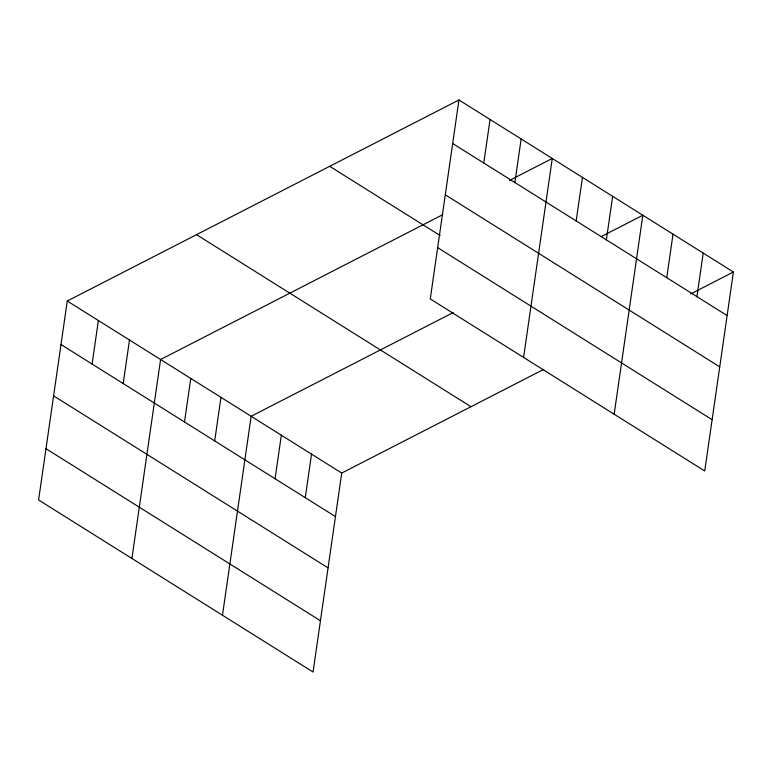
<?xml version="1.0" encoding="UTF-8"?>
<svg xmlns="http://www.w3.org/2000/svg" width="772" height="772" viewBox="0 0 772 772"><rect width="100%" height="100%" fill="white"/><g stroke="black" fill="none" stroke-linecap="round" stroke-linejoin="round"><path stroke-width="1.16" d="M458.944 99.974L430.274 298.947L704.73 470.988L733.4 272.014L458.944 99.974L67.27 301.012L38.6 499.986L313.056 672.026L341.726 473.053L543.806 369.334M92.1 364.056L98.372 320.515M123.211 383.559L129.484 340.008M131.915 558.474L160.586 359.511L442.81 214.645M184.498 421.975L190.771 378.434M214.693 440.899L220.966 397.358M222.481 615.255L251.151 416.282L453.232 312.554M275.073 478.756L281.346 435.205M305.258 497.679L311.531 454.129M483.774 163.017L490.056 119.467M514.885 182.51L521.158 138.97M523.59 357.436L552.26 158.463L509.52 180.407M576.173 220.937L582.455 177.396M606.367 239.86L612.64 196.32M614.155 414.217L642.835 215.243L601.137 236.647M666.747 277.708L673.02 234.167M696.933 296.641L703.215 253.091M690.66 293.949L733.4 272.014M452.672 143.515L727.127 315.565M445.28 194.805L719.736 366.854M329.692 166.318L440.117 235.537M437.666 247.658L712.122 419.698M196.522 234.669L470.978 406.709M67.27 301.012L341.726 473.053M60.998 344.553L335.453 516.603M53.606 395.853L328.061 567.893M45.992 448.696L320.448 620.736"/></g></svg>
